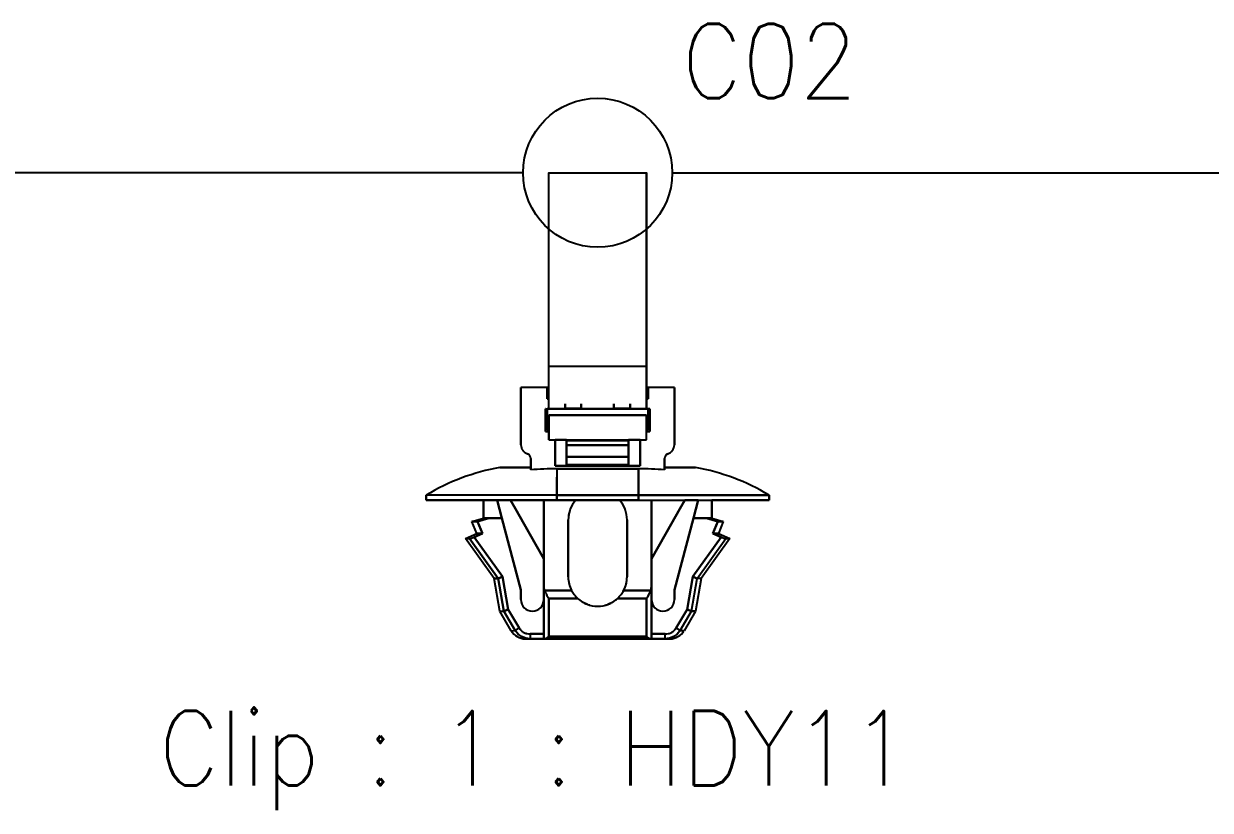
# Model space of a CAD drawing. Header units: inches. Extents: x 47316 to 59086, y 3141 to 11743.
# Drawn here: x 51256.56 to 51296.35, y 8601.43 to 8627.82 of the extents above; entities that cross this region are included whole.
import ezdxf

# ---------------------------------------------------------------- set-up
doc = ezdxf.new("R2010")
doc.units = ezdxf.units.IN
doc.header["$MEASUREMENT"] = 0
doc.styles.get("Standard").update_dxf_attribs({"font": ''})
doc.styles.get('Standard').set_extended_font_data('SimSun')
doc.linetypes.add('_VH_OTCON', pattern='A,0.0001,[7,VeSys.shx,S=0.1,R=0,X=0,Y=0],-0.4,[7,VeSys.shx,S=0.1,R=0,X=0,Y=0],-0.4,["X",Standard,S=1,R=0,X=-0.5,Y=-0.5],-0.0001,[7,VeSys.shx,S=0.1,R=0,X=0,Y=0],-0.4', length=1.2002)

msp = doc.modelspace()

# ---------------------------------------------------------------- linework, layer by layer
at = {"color": 0, "linetype": '_VH_OTCON', "lineweight": -2, "ltscale": 5}
for p, q in [((51273.303, 8622.816), (51218.006, 8622.816)), ((51278.303, 8622.816), (51335.767, 8622.816))]:
    msp.add_line(p, q, dxfattribs=at)
at = {"color": 0, "ltscale": 0.378893}
msp.add_line((51277.445, 8616.316), (51277.445, 8622.816), dxfattribs=at)
at = {"color": 0, "ltscale": 0.37888}
msp.add_line((51277.445, 8616.316), (51277.445, 8622.816), dxfattribs=at)
at = {"color": 7, "ltscale": 0.108633}
msp.add_line((51274.161, 8615.61), (51274.161, 8617.988), dxfattribs=at)
at = {"color": 7, "ltscale": 0.098454}
msp.add_line((51274.161, 8615.61), (51274.161, 8617.765), dxfattribs=at)
at = {"color": 7, "ltscale": 0.057913}
msp.add_line((51274.161, 8615.61), (51274.161, 8616.878), dxfattribs=at)
at = {"color": 7, "ltscale": 0.0644}
for p, q in [((51274.161, 8614.906), (51274.161, 8616.316)), ((51274.161, 8614.906), (51274.161, 8616.316)), ((51277.445, 8616.316), (51277.445, 8614.906)), ((51277.445, 8614.906), (51277.445, 8616.316))]:
    msp.add_line(p, q, dxfattribs=at)
at = {"color": 7, "ltscale": 0.025}
for p, q in [((51273.231, 8615.062), (51273.231, 8615.61)), ((51275.256, 8614.906), (51274.709, 8614.906)), ((51275.256, 8614.906), (51274.709, 8614.906)), ((51275.256, 8614.898), (51274.709, 8614.898)), ((51276.898, 8614.906), (51276.35, 8614.906)), ((51276.898, 8614.906), (51276.35, 8614.906))]:
    msp.add_line(p, q, dxfattribs=at)
at = {"color": 7, "ltscale": 0.039999}
for p, q in [((51274.107, 8615.61), (51273.231, 8615.61)), ((51274.107, 8615.61), (51273.231, 8615.61)), ((51278.375, 8615.61), (51277.5, 8615.61)), ((51278.375, 8615.61), (51277.5, 8615.61))]:
    msp.add_line(p, q, dxfattribs=at)
at = {"color": 7, "ltscale": 0.022501}
for p, q in [((51273.231, 8615.61), (51273.231, 8615.117)), ((51273.231, 8615.61), (51273.231, 8615.117)), ((51278.375, 8615.61), (51278.375, 8615.117)), ((51278.375, 8615.117), (51278.375, 8615.61))]:
    msp.add_line(p, q, dxfattribs=at)
at = {"color": 7, "ltscale": 0.0175}
for p, q in [((51274.107, 8615.61), (51274.107, 8615.227)), ((51274.107, 8615.61), (51274.107, 8615.227)), ((51274.107, 8615.227), (51274.107, 8615.61)), ((51277.5, 8615.61), (51277.5, 8615.227)), ((51277.5, 8615.227), (51277.5, 8615.61))]:
    msp.add_line(p, q, dxfattribs=at)
at = {"color": 7, "ltscale": 0.002499}
for p, q in [((51274.161, 8615.61), (51274.107, 8615.61)), ((51274.107, 8615.227), (51274.161, 8615.227)), ((51274.161, 8615.227), (51274.107, 8615.227)), ((51277.5, 8615.61), (51277.445, 8615.61)), ((51277.445, 8615.227), (51277.5, 8615.227)), ((51277.5, 8615.227), (51277.445, 8615.227)), ((51274.052, 8614.898), (51274.107, 8614.898)), ((51274.052, 8614.898), (51274.107, 8614.898)), ((51277.554, 8614.898), (51277.5, 8614.898)), ((51277.5, 8614.898), (51277.554, 8614.898)), ((51277.5, 8614.898), (51277.554, 8614.898)), ((51274.107, 8614.187), (51274.161, 8614.187)), ((51274.161, 8614.187), (51274.107, 8614.187)), ((51274.107, 8614.187), (51274.161, 8614.187)), ((51277.445, 8614.187), (51277.5, 8614.187)), ((51277.5, 8614.187), (51277.445, 8614.187)), ((51277.445, 8614.187), (51277.5, 8614.187))]:
    msp.add_line(p, q, dxfattribs=at)
at = {"color": 7, "ltscale": 2.6e-05}
for p, q in [((51274.107, 8615.609), (51274.107, 8615.61)), ((51277.5, 8615.61), (51277.5, 8615.609))]:
    msp.add_line(p, q, dxfattribs=at)
at = {"color": 7, "ltscale": 0.064999}
for p, q in [((51273.231, 8615.117), (51273.231, 8613.694)), ((51273.231, 8615.117), (51273.231, 8613.694)), ((51278.375, 8615.117), (51278.375, 8613.694)), ((51278.375, 8613.694), (51278.375, 8615.117))]:
    msp.add_line(p, q, dxfattribs=at)
at = {"color": 7, "ltscale": 0.0625}
msp.add_line((51273.231, 8613.694), (51273.231, 8615.062), dxfattribs=at)
at = {"color": 7, "ltscale": 0.000629}
msp.add_line((51274.066, 8614.898), (51274.052, 8614.898), dxfattribs=at)
at = {"color": 7, "ltscale": 0.035001}
for p, q in [((51274.052, 8614.898), (51274.052, 8614.132)), ((51274.052, 8614.132), (51274.052, 8614.898)), ((51277.554, 8614.132), (51277.554, 8614.898)), ((51277.554, 8614.132), (51277.554, 8614.898)), ((51277.554, 8614.898), (51277.554, 8614.132)), ((51274.435, 8611.833), (51274.435, 8612.6)), ((51274.435, 8611.833), (51274.435, 8612.6))]:
    msp.add_line(p, q, dxfattribs=at)
at = {"color": 7, "ltscale": 0.154999}
for p, q in [((51274.107, 8614.898), (51277.5, 8614.898)), ((51277.5, 8614.898), (51274.107, 8614.898))]:
    msp.add_line(p, q, dxfattribs=at)
at = {"color": 7, "ltscale": 0.032501}
for p, q in [((51274.107, 8614.898), (51274.107, 8614.187)), ((51274.107, 8614.898), (51274.107, 8614.187)), ((51277.5, 8614.898), (51277.5, 8614.187)), ((51277.5, 8614.187), (51277.5, 8614.898))]:
    msp.add_line(p, q, dxfattribs=at)
at = {"color": 7, "ltscale": 0.021939}
msp.add_line((51274.107, 8614.898), (51274.107, 8614.418), dxfattribs=at)
at = {"color": 7, "ltscale": 0.0075}
for p, q in [((51274.709, 8614.898), (51274.709, 8615.062)), ((51274.709, 8615.062), (51274.709, 8614.898)), ((51275.256, 8615.062), (51275.256, 8614.898)), ((51275.256, 8614.898), (51275.256, 8615.062)), ((51276.35, 8614.898), (51276.35, 8615.062)), ((51276.35, 8615.062), (51276.35, 8614.898)), ((51276.898, 8615.062), (51276.898, 8614.898)), ((51276.898, 8614.898), (51276.898, 8615.062)), ((51270.057, 8611.998), (51270.057, 8611.833)), ((51270.057, 8611.833), (51270.057, 8611.998)), ((51274.435, 8611.998), (51274.435, 8611.833)), ((51274.435, 8611.833), (51274.435, 8611.998)), ((51277.171, 8611.833), (51277.171, 8611.998)), ((51277.171, 8611.998), (51277.171, 8611.833)), ((51281.55, 8611.998), (51281.55, 8611.833)), ((51281.55, 8611.833), (51281.55, 8611.998)), ((51273.539, 8607.346), (51273.539, 8607.181)), ((51273.539, 8607.346), (51273.539, 8607.181)), ((51273.997, 8607.181), (51273.997, 8607.346)), ((51278.068, 8607.181), (51278.068, 8607.346)), ((51278.068, 8607.181), (51278.068, 8607.346))]:
    msp.add_line(p, q, dxfattribs=at)
at = {"color": 7, "ltscale": 0.000322}
msp.add_line((51275.256, 8614.898), (51275.256, 8614.905), dxfattribs=at)
at = {"color": 7, "ltscale": 0.023056}
msp.add_line((51276.855, 8614.898), (51276.35, 8614.898), dxfattribs=at)
at = {"color": 7, "ltscale": 0.000368}
msp.add_line((51276.898, 8614.906), (51276.898, 8614.898), dxfattribs=at)
at = {"color": 7, "ltscale": 0.15}
for p, q in [((51277.445, 8614.679), (51274.161, 8614.679)), ((51274.161, 8614.679), (51277.445, 8614.679)), ((51274.161, 8613.858), (51277.445, 8613.858)), ((51274.161, 8613.858), (51277.445, 8613.858)), ((51277.445, 8607.264), (51274.161, 8607.264)), ((51274.161, 8607.264), (51277.445, 8607.264))]:
    msp.add_line(p, q, dxfattribs=at)
at = {"color": 7, "ltscale": 0.0375}
for p, q in [((51274.161, 8614.679), (51274.161, 8613.858)), ((51274.161, 8613.858), (51274.161, 8614.679)), ((51277.445, 8613.858), (51277.445, 8614.679)), ((51277.445, 8613.858), (51277.445, 8614.679))]:
    msp.add_line(p, q, dxfattribs=at)
at = {"color": 7, "ltscale": 0.004999}
for p, q in [((51274.052, 8614.132), (51274.161, 8614.132)), ((51274.161, 8614.132), (51274.052, 8614.132)), ((51277.445, 8614.132), (51277.554, 8614.132)), ((51277.554, 8614.132), (51277.445, 8614.132))]:
    msp.add_line(p, q, dxfattribs=at)
at = {"color": 7, "ltscale": 0.010562}
msp.add_line((51274.107, 8614.187), (51274.107, 8614.418), dxfattribs=at)
at = {"color": 7, "ltscale": 0.002502}
msp.add_line((51274.161, 8614.132), (51274.161, 8614.187), dxfattribs=at)
at = {"color": 7, "ltscale": 0.040002}
for p, q in [((51274.38, 8613.858), (51274.38, 8612.983)), ((51274.38, 8612.983), (51274.38, 8613.858)), ((51277.226, 8612.983), (51277.226, 8613.858)), ((51277.226, 8612.983), (51277.226, 8613.858)), ((51277.226, 8613.858), (51277.226, 8612.983))]:
    msp.add_line(p, q, dxfattribs=at)
at = {"color": 7, "ltscale": 0.017502}
for p, q in [((51274.763, 8613.858), (51274.38, 8613.858)), ((51277.226, 8613.858), (51276.843, 8613.858))]:
    msp.add_line(p, q, dxfattribs=at)
at = {"color": 7, "ltscale": 0.00087}
for p, q in [((51274.763, 8613.839), (51274.763, 8613.858)), ((51274.763, 8613.858), (51274.763, 8613.839)), ((51276.843, 8613.839), (51276.843, 8613.858)), ((51276.843, 8613.858), (51276.843, 8613.839))]:
    msp.add_line(p, q, dxfattribs=at)
at = {"color": 7, "ltscale": 0.023952}
msp.add_line((51274.763, 8613.334), (51274.763, 8613.858), dxfattribs=at)
at = {"color": 7, "ltscale": 0.007443}
for p, q in [((51274.763, 8613.676), (51274.763, 8613.839)), ((51274.763, 8613.839), (51274.763, 8613.676)), ((51276.843, 8613.676), (51276.843, 8613.839)), ((51276.843, 8613.839), (51276.843, 8613.676))]:
    msp.add_line(p, q, dxfattribs=at)
at = {"color": 7, "ltscale": 0.095001}
for p, q in [((51274.763, 8613.839), (51276.843, 8613.839)), ((51276.843, 8613.839), (51274.763, 8613.839)), ((51274.763, 8613.676), (51276.843, 8613.676)), ((51276.843, 8613.676), (51274.763, 8613.676)), ((51276.843, 8613.286), (51274.763, 8613.286)), ((51274.763, 8613.286), (51276.843, 8613.286)), ((51276.843, 8613.014), (51274.763, 8613.014))]:
    msp.add_line(p, q, dxfattribs=at)
at = {"color": 7, "ltscale": 0.017839}
for p, q in [((51274.763, 8613.286), (51274.763, 8613.676)), ((51274.763, 8613.676), (51274.763, 8613.286)), ((51276.843, 8613.286), (51276.843, 8613.676)), ((51276.843, 8613.676), (51276.843, 8613.286))]:
    msp.add_line(p, q, dxfattribs=at)
at = {"color": 7, "ltscale": 0.014789}
msp.add_line((51274.763, 8613.306), (51274.763, 8612.983), dxfattribs=at)
at = {"color": 7, "ltscale": 0.013841}
for p, q in [((51274.763, 8612.983), (51274.763, 8613.286)), ((51276.843, 8613.286), (51276.843, 8612.983))]:
    msp.add_line(p, q, dxfattribs=at)
at = {"color": 7, "ltscale": 0.012407}
for p, q in [((51274.763, 8613.014), (51274.763, 8613.286)), ((51276.843, 8613.014), (51276.843, 8613.286))]:
    msp.add_line(p, q, dxfattribs=at)
at = {"color": 7, "ltscale": 0.047501}
for p, q in [((51272.519, 8612.928), (51273.559, 8612.928)), ((51273.559, 8612.928), (51272.519, 8612.928)), ((51278.047, 8612.928), (51279.087, 8612.928)), ((51279.087, 8612.928), (51278.047, 8612.928))]:
    msp.add_line(p, q, dxfattribs=at)
at = {"color": 7, "ltscale": 0.013786}
msp.add_line((51273.559, 8612.928), (51273.559, 8613.23), dxfattribs=at)
at = {"color": 7, "ltscale": 0.017471}
for p, q in [((51273.559, 8612.847), (51273.559, 8613.23)), ((51278.047, 8612.847), (51278.047, 8613.23))]:
    msp.add_line(p, q, dxfattribs=at)
at = {"color": 7, "ltscale": 0.017476}
for p, q in [((51273.559, 8613.23), (51273.559, 8612.847)), ((51278.047, 8613.23), (51278.047, 8612.847))]:
    msp.add_line(p, q, dxfattribs=at)
at = {"color": 7, "ltscale": 0.00369}
for p, q in [((51273.559, 8612.847), (51273.559, 8612.928)), ((51278.047, 8612.928), (51278.047, 8612.847))]:
    msp.add_line(p, q, dxfattribs=at)
at = {"color": 7, "ltscale": 0.129999}
for p, q in [((51274.38, 8612.983), (51277.226, 8612.983)), ((51277.226, 8612.983), (51274.38, 8612.983))]:
    msp.add_line(p, q, dxfattribs=at)
at = {"color": 7, "ltscale": 0.040567}
for p, q in [((51274.435, 8612.886), (51274.435, 8611.998)), ((51277.171, 8612.886), (51277.171, 8611.998))]:
    msp.add_line(p, q, dxfattribs=at)
at = {"color": 7, "ltscale": 0.125}
for p, q in [((51277.171, 8612.886), (51274.435, 8612.886)), ((51274.435, 8612.886), (51277.171, 8612.886)), ((51277.171, 8611.998), (51274.435, 8611.998)), ((51274.435, 8611.998), (51277.171, 8611.998)), ((51277.171, 8611.833), (51274.435, 8611.833)), ((51274.435, 8611.833), (51277.171, 8611.833))]:
    msp.add_line(p, q, dxfattribs=at)
at = {"color": 7, "ltscale": 0.040569}
for p, q in [((51274.435, 8612.886), (51274.435, 8611.998)), ((51277.171, 8611.998), (51277.171, 8612.886))]:
    msp.add_line(p, q, dxfattribs=at)
at = {"color": 7, "ltscale": 0.001447}
msp.add_line((51276.843, 8613.014), (51276.843, 8612.983), dxfattribs=at)
at = {"color": 7, "ltscale": 0.02751}
msp.add_line((51277.171, 8611.997), (51277.171, 8612.6), dxfattribs=at)
msp.add_line((51277.171, 8611.997), (51277.171, 8612.6), dxfattribs=at)
at = {"color": 7, "ltscale": 0.2}
for p, q in [((51274.435, 8611.998), (51270.057, 8611.998)), ((51274.435, 8611.998), (51270.057, 8611.998)), ((51274.435, 8611.833), (51270.057, 8611.833)), ((51270.057, 8611.833), (51274.435, 8611.833)), ((51281.55, 8611.998), (51277.171, 8611.998)), ((51277.171, 8611.998), (51281.55, 8611.998)), ((51277.171, 8611.833), (51281.55, 8611.833)), ((51277.171, 8611.833), (51281.55, 8611.833))]:
    msp.add_line(p, q, dxfattribs=at)
at = {"color": 7, "ltscale": 0.087396}
for p, q in [((51270.057, 8611.833), (51271.97, 8611.833)), ((51281.55, 8611.833), (51279.636, 8611.833)), ((51281.55, 8611.833), (51279.636, 8611.833))]:
    msp.add_line(p, q, dxfattribs=at)
at = {"color": 7, "ltscale": 0.0875}
for p, q in [((51271.972, 8611.833), (51270.057, 8611.833)), ((51274.818, 8609.261), (51274.818, 8611.177)), ((51274.818, 8611.177), (51274.818, 8609.261)), ((51276.788, 8611.177), (51276.788, 8609.261)), ((51276.788, 8609.261), (51276.788, 8611.177)), ((51276.788, 8609.261), (51276.788, 8611.177))]:
    msp.add_line(p, q, dxfattribs=at)
at = {"color": 7, "ltscale": 0.027499}
for p, q in [((51271.972, 8611.231), (51271.972, 8611.833)), ((51271.972, 8611.833), (51271.972, 8611.231)), ((51279.634, 8611.231), (51279.634, 8611.833)), ((51279.634, 8611.833), (51279.634, 8611.231))]:
    msp.add_line(p, q, dxfattribs=at)
at = {"color": 7, "ltscale": 0.028456}
for p, q in [((51272.59, 8611.231), (51272.43, 8611.833)), ((51272.43, 8611.833), (51272.59, 8611.231)), ((51279.016, 8611.231), (51279.176, 8611.833)), ((51279.176, 8611.833), (51279.016, 8611.231))]:
    msp.add_line(p, q, dxfattribs=at)
at = {"color": 7, "ltscale": 0.020602}
for p, q in [((51272.43, 8611.833), (51272.881, 8611.833)), ((51279.176, 8611.833), (51278.725, 8611.833)), ((51279.176, 8611.833), (51278.725, 8611.833))]:
    msp.add_line(p, q, dxfattribs=at)
at = {"color": 7, "ltscale": 0.020749}
msp.add_line((51272.884, 8611.833), (51272.43, 8611.833), dxfattribs=at)
at = {"color": 7, "ltscale": 0.015289}
msp.add_line((51273.048, 8611.543), (51272.884, 8611.834), dxfattribs=at)
at = {"color": 7, "ltscale": 0.015242}
for p, q in [((51272.884, 8611.834), (51273.048, 8611.543)), ((51278.558, 8611.543), (51278.722, 8611.834))]:
    msp.add_line(p, q, dxfattribs=at)
at = {"color": 7, "ltscale": 0.089999}
for p, q in [((51273.997, 8611.833), (51273.997, 8609.863)), ((51273.997, 8609.863), (51273.997, 8611.833)), ((51277.609, 8609.863), (51277.609, 8611.833)), ((51277.609, 8611.833), (51277.609, 8609.863))]:
    msp.add_line(p, q, dxfattribs=at)
at = {"color": 7, "ltscale": 0.015215}
msp.add_line((51278.722, 8611.834), (51278.558, 8611.544), dxfattribs=at)
at = {"color": 7, "ltscale": 0.02697}
msp.add_line((51273.339, 8611.029), (51273.048, 8611.543), dxfattribs=at)
at = {"color": 7, "ltscale": 0.026985}
for p, q in [((51273.048, 8611.543), (51273.339, 8611.029)), ((51278.268, 8611.029), (51278.558, 8611.543))]:
    msp.add_line(p, q, dxfattribs=at)
at = {"color": 7, "ltscale": 0.02701}
msp.add_line((51278.558, 8611.544), (51278.268, 8611.029), dxfattribs=at)
at = {"color": 7, "ltscale": 0.018183}
msp.add_line((51271.589, 8611.122), (51271.972, 8611.231), dxfattribs=at)
at = {"color": 7, "ltscale": 0.008429}
for p, q in [((51271.774, 8611.122), (51271.589, 8611.122)), ((51279.668, 8610.711), (51279.853, 8610.711))]:
    msp.add_line(p, q, dxfattribs=at)
at = {"color": 7, "ltscale": 0.020195}
for p, q in [((51271.753, 8610.711), (51271.589, 8611.122)), ((51271.774, 8611.122), (51271.938, 8610.711)), ((51271.938, 8610.711), (51271.774, 8611.122)), ((51279.832, 8611.122), (51279.668, 8610.711)), ((51279.668, 8610.711), (51279.832, 8611.122)), ((51280.017, 8611.122), (51279.853, 8610.711))]:
    msp.add_line(p, q, dxfattribs=at)
at = {"color": 7, "ltscale": 0.008438}
msp.add_line((51271.589, 8611.122), (51271.774, 8611.122), dxfattribs=at)
at = {"color": 7, "ltscale": 0.002185}
msp.add_line((51271.68, 8611.122), (51271.632, 8611.122), dxfattribs=at)
at = {"color": 7, "ltscale": 0.018199}
for p, q in [((51272.157, 8611.231), (51271.774, 8611.122)), ((51271.774, 8611.122), (51272.157, 8611.231)), ((51279.449, 8611.231), (51279.832, 8611.122)), ((51279.832, 8611.122), (51279.449, 8611.231))]:
    msp.add_line(p, q, dxfattribs=at)
at = {"color": 7, "ltscale": 0.000342}
for p, q in [((51271.98, 8611.231), (51271.972, 8611.231)), ((51279.634, 8611.231), (51279.627, 8611.231))]:
    msp.add_line(p, q, dxfattribs=at)
at = {"color": 7, "ltscale": 0.006641}
msp.add_line((51271.972, 8611.231), (51272.117, 8611.231), dxfattribs=at)
at = {"color": 7, "ltscale": 0.002142}
msp.add_line((51272.019, 8611.231), (51271.972, 8611.231), dxfattribs=at)
at = {"color": 7, "ltscale": 0.00033}
for p, q in [((51271.972, 8611.231), (51271.979, 8611.231)), ((51279.627, 8611.231), (51279.634, 8611.231)), ((51279.853, 8610.711), (51279.846, 8610.711))]:
    msp.add_line(p, q, dxfattribs=at)
at = {"color": 7, "ltscale": 0.002136}
msp.add_line((51271.972, 8611.231), (51272.019, 8611.231), dxfattribs=at)
at = {"color": 7, "ltscale": 0.001825}
msp.add_line((51271.979, 8611.231), (51272.019, 8611.231), dxfattribs=at)
at = {"color": 7, "ltscale": 0.003674}
for p, q in [((51272.06, 8611.231), (51271.98, 8611.231)), ((51279.627, 8611.231), (51279.546, 8611.231))]:
    msp.add_line(p, q, dxfattribs=at)
at = {"color": 7, "ltscale": 0.006299}
msp.add_line((51272.157, 8611.231), (51272.019, 8611.231), dxfattribs=at)
at = {"color": 7, "ltscale": 0.006305}
msp.add_line((51272.019, 8611.231), (51272.157, 8611.231), dxfattribs=at)
at = {"color": 7, "ltscale": 0.00329}
msp.add_line((51272.132, 8611.231), (51272.06, 8611.231), dxfattribs=at)
at = {"color": 7, "ltscale": 0.019785}
for p, q in [((51272.59, 8611.231), (51272.157, 8611.231)), ((51272.157, 8611.231), (51272.59, 8611.231)), ((51279.016, 8611.231), (51279.449, 8611.231)), ((51279.449, 8611.231), (51279.016, 8611.231))]:
    msp.add_line(p, q, dxfattribs=at)
at = {"color": 7, "ltscale": 0.11383}
for p, q in [((51273.231, 8608.823), (51272.59, 8611.231)), ((51272.59, 8611.231), (51273.231, 8608.823)), ((51278.375, 8608.823), (51279.016, 8611.231)), ((51279.016, 8611.231), (51278.375, 8608.823))]:
    msp.add_line(p, q, dxfattribs=at)
at = {"color": 7, "ltscale": 0.065039}
msp.add_line((51273.997, 8609.863), (51273.297, 8611.103), dxfattribs=at)
at = {"color": 7, "ltscale": 0.06116}
msp.add_line((51273.997, 8609.863), (51273.339, 8611.029), dxfattribs=at)
at = {"color": 7, "ltscale": 0.061156}
for p, q in [((51273.339, 8611.029), (51273.997, 8609.863)), ((51277.609, 8609.863), (51278.268, 8611.029))]:
    msp.add_line(p, q, dxfattribs=at)
at = {"color": 7, "ltscale": 0.040697}
msp.add_line((51273.997, 8610.067), (51273.997, 8610.958), dxfattribs=at)
at = {"color": 7, "ltscale": 0.040701}
msp.add_line((51273.997, 8610.958), (51273.997, 8610.067), dxfattribs=at)
at = {"color": 7, "ltscale": 0.064963}
msp.add_line((51278.309, 8611.101), (51277.609, 8609.863), dxfattribs=at)
at = {"color": 7, "ltscale": 0.061161}
msp.add_line((51278.268, 8611.029), (51277.609, 8609.863), dxfattribs=at)
at = {"color": 7, "ltscale": 0.008441}
for p, q in [((51279.634, 8611.231), (51279.449, 8611.231)), ((51279.449, 8611.231), (51279.634, 8611.231)), ((51279.853, 8610.711), (51279.668, 8610.711))]:
    msp.add_line(p, q, dxfattribs=at)
at = {"color": 7, "ltscale": 0.008432}
msp.add_line((51279.45, 8611.231), (51279.634, 8611.231), dxfattribs=at)
at = {"color": 7, "ltscale": 0.00434}
msp.add_line((51279.546, 8611.231), (51279.451, 8611.231), dxfattribs=at)
at = {"color": 7, "ltscale": 0.002209}
msp.add_line((51279.579, 8611.231), (51279.627, 8611.231), dxfattribs=at)
at = {"color": 7, "ltscale": 0.000286}
for p, q in [((51279.633, 8611.23), (51279.627, 8611.231)), ((51279.627, 8611.231), (51279.633, 8611.23))]:
    msp.add_line(p, q, dxfattribs=at)
at = {"color": 7, "ltscale": 0.018174}
msp.add_line((51279.634, 8611.231), (51280.017, 8611.122), dxfattribs=at)
at = {"color": 7, "ltscale": 0.004681}
for p, q in [((51279.935, 8611.122), (51279.832, 8611.122)), ((51279.832, 8611.122), (51279.935, 8611.122))]:
    msp.add_line(p, q, dxfattribs=at)
at = {"color": 7, "ltscale": 0.002823}
msp.add_line((51279.997, 8611.122), (51279.935, 8611.122), dxfattribs=at)
at = {"color": 7, "ltscale": 0.00282}
for p, q in [((51279.935, 8611.122), (51279.997, 8611.122)), ((51271.774, 8610.711), (51271.835, 8610.711))]:
    msp.add_line(p, q, dxfattribs=at)
at = {"color": 7, "ltscale": 0.000925}
msp.add_line((51280.017, 8611.122), (51279.997, 8611.122), dxfattribs=at)
at = {"color": 7, "ltscale": 0.000912}
for p, q in [((51279.997, 8611.122), (51280.017, 8611.122)), ((51271.754, 8610.711), (51271.774, 8610.711))]:
    msp.add_line(p, q, dxfattribs=at)
at = {"color": 7, "ltscale": 4.3e-05}
msp.add_line((51271.37, 8610.547), (51271.371, 8610.547), dxfattribs=at)
at = {"color": 7, "ltscale": 0.075271}
for p, q in [((51272.328, 8609.206), (51271.37, 8610.547)), ((51271.505, 8610.547), (51272.463, 8609.206)), ((51272.463, 8609.206), (51271.505, 8610.547)), ((51279.143, 8609.206), (51280.101, 8610.547)), ((51280.236, 8610.547), (51279.278, 8609.206))]:
    msp.add_line(p, q, dxfattribs=at)
at = {"color": 7, "ltscale": 4.9e-05}
msp.add_line((51271.37, 8610.547), (51271.371, 8610.547), dxfattribs=at)
at = {"color": 7, "ltscale": 0.019}
msp.add_line((51271.371, 8610.547), (51271.753, 8610.711), dxfattribs=at)
at = {"color": 7, "ltscale": 0.000903}
msp.add_line((51271.371, 8610.547), (51271.391, 8610.547), dxfattribs=at)
at = {"color": 7, "ltscale": 0.000916}
msp.add_line((51271.371, 8610.547), (51271.392, 8610.547), dxfattribs=at)
at = {"color": 7, "ltscale": 0.005222}
msp.add_line((51271.391, 8610.547), (51271.505, 8610.547), dxfattribs=at)
at = {"color": 7, "ltscale": 0.005249}
msp.add_line((51271.392, 8610.547), (51271.506, 8610.548), dxfattribs=at)
at = {"color": 7, "ltscale": 0.013619}
for p, q in [((51271.938, 8610.711), (51271.664, 8610.594)), ((51271.664, 8610.594), (51271.938, 8610.711)), ((51279.668, 8610.711), (51279.942, 8610.594)), ((51279.942, 8610.594), (51279.668, 8610.711))]:
    msp.add_line(p, q, dxfattribs=at)
at = {"color": 7, "ltscale": 0.074459}
for p, q in [((51271.664, 8610.594), (51272.611, 8609.268)), ((51272.611, 8609.268), (51271.664, 8610.594)), ((51279.942, 8610.594), (51278.995, 8609.268)), ((51278.995, 8609.268), (51279.942, 8610.594))]:
    msp.add_line(p, q, dxfattribs=at)
at = {"color": 7, "ltscale": 0.0009}
msp.add_line((51271.773, 8610.711), (51271.753, 8610.711), dxfattribs=at)
at = {"color": 7, "ltscale": 0.002856}
msp.add_line((51271.76, 8610.711), (51271.823, 8610.711), dxfattribs=at)
at = {"color": 7, "ltscale": 0.002869}
msp.add_line((51271.824, 8610.711), (51271.761, 8610.711), dxfattribs=at)
at = {"color": 7, "ltscale": 0.002832}
msp.add_line((51271.835, 8610.711), (51271.773, 8610.711), dxfattribs=at)
at = {"color": 7, "ltscale": 0.004715}
msp.add_line((51271.938, 8610.711), (51271.835, 8610.711), dxfattribs=at)
at = {"color": 7, "ltscale": 0.004687}
msp.add_line((51271.835, 8610.711), (51271.938, 8610.711), dxfattribs=at)
at = {"color": 7, "ltscale": 0.075264}
msp.add_line((51279.143, 8609.206), (51280.101, 8610.547), dxfattribs=at)
at = {"color": 7, "ltscale": 0.004291}
msp.add_line((51279.762, 8610.711), (51279.668, 8610.711), dxfattribs=at)
at = {"color": 7, "ltscale": 0.003809}
msp.add_line((51279.846, 8610.711), (51279.762, 8610.711), dxfattribs=at)
at = {"color": 7, "ltscale": 0.001593}
msp.add_line((51279.811, 8610.711), (51279.846, 8610.711), dxfattribs=at)
at = {"color": 7, "ltscale": 0.000327}
msp.add_line((51279.846, 8610.711), (51279.853, 8610.711), dxfattribs=at)
at = {"color": 7, "ltscale": 0.019025}
msp.add_line((51279.853, 8610.711), (51280.236, 8610.547), dxfattribs=at)
at = {"color": 7, "ltscale": 0.006177}
msp.add_line((51280.101, 8610.547), (51280.236, 8610.547), dxfattribs=at)
at = {"color": 7, "ltscale": 0.006165}
for p, q in [((51280.236, 8610.547), (51280.101, 8610.547)), ((51279.278, 8609.206), (51279.143, 8609.206)), ((51279.278, 8609.206), (51279.143, 8609.206))]:
    msp.add_line(p, q, dxfattribs=at)
at = {"color": 7, "ltscale": 0.039936}
for p, q in [((51273.997, 8609.863), (51273.997, 8608.989)), ((51273.997, 8608.989), (51273.997, 8609.863)), ((51277.609, 8608.989), (51277.609, 8609.863)), ((51277.609, 8609.863), (51277.609, 8608.989))]:
    msp.add_line(p, q, dxfattribs=at)
at = {"color": 7, "ltscale": 0.048712}
msp.add_line((51273.997, 8608.797), (51273.997, 8609.863), dxfattribs=at)
at = {"color": 7, "ltscale": 0.004321}
for p, q in [((51272.524, 8609.231), (51272.611, 8609.268)), ((51272.611, 8609.268), (51272.524, 8609.231)), ((51278.995, 8609.268), (51279.082, 8609.231)), ((51279.082, 8609.231), (51278.995, 8609.268))]:
    msp.add_line(p, q, dxfattribs=at)
at = {"color": 7, "ltscale": 0.051095}
for p, q in [((51272.611, 8609.268), (51272.804, 8608.166)), ((51272.804, 8608.166), (51272.611, 8609.268)), ((51278.995, 8609.268), (51278.802, 8608.166)), ((51278.802, 8608.166), (51278.995, 8609.268))]:
    msp.add_line(p, q, dxfattribs=at)
at = {"color": 7, "ltscale": 0.006168}
for p, q in [((51272.463, 8609.206), (51272.328, 8609.206)), ((51272.328, 8609.206), (51272.463, 8609.206))]:
    msp.add_line(p, q, dxfattribs=at)
at = {"color": 7, "ltscale": 0.05076}
for p, q in [((51272.52, 8608.112), (51272.328, 8609.206)), ((51279.278, 8609.206), (51279.087, 8608.112))]:
    msp.add_line(p, q, dxfattribs=at)
at = {"color": 7, "ltscale": 0.002621}
for p, q in [((51272.467, 8609.207), (51272.52, 8609.229)), ((51272.52, 8609.229), (51272.467, 8609.207)), ((51279.086, 8609.229), (51279.139, 8609.207)), ((51279.139, 8609.207), (51279.086, 8609.229))]:
    msp.add_line(p, q, dxfattribs=at)
at = {"color": 7, "ltscale": 0.050773}
for p, q in [((51272.467, 8609.207), (51272.659, 8608.112)), ((51272.659, 8608.112), (51272.467, 8609.207)), ((51278.947, 8608.112), (51279.139, 8609.207))]:
    msp.add_line(p, q, dxfattribs=at)
at = {"color": 7, "ltscale": 0.000205}
for p, q in [((51272.52, 8609.229), (51272.524, 8609.231)), ((51272.524, 8609.231), (51272.52, 8609.229)), ((51279.082, 8609.231), (51279.086, 8609.229)), ((51279.086, 8609.229), (51279.082, 8609.231))]:
    msp.add_line(p, q, dxfattribs=at)
at = {"color": 7, "ltscale": 0.082565}
for p, q in [((51273.997, 8607.181), (51273.997, 8608.989)), ((51273.997, 8608.989), (51273.997, 8607.181)), ((51277.609, 8608.989), (51277.609, 8607.181)), ((51277.609, 8607.181), (51277.609, 8608.989))]:
    msp.add_line(p, q, dxfattribs=at)
at = {"color": 7, "ltscale": 0.050769}
msp.add_line((51278.947, 8608.112), (51279.143, 8609.206), dxfattribs=at)
at = {"color": 7, "ltscale": 0.014999}
for p, q in [((51273.231, 8608.495), (51273.231, 8608.823)), ((51273.231, 8608.823), (51273.231, 8608.495)), ((51278.375, 8608.495), (51278.375, 8608.823)), ((51278.375, 8608.495), (51278.375, 8608.823)), ((51278.375, 8608.823), (51278.375, 8608.495))]:
    msp.add_line(p, q, dxfattribs=at)
at = {"color": 7, "ltscale": 0.008279}
msp.add_line((51273.997, 8608.616), (51273.997, 8608.797), dxfattribs=at)
at = {"color": 7, "ltscale": 0.005516}
msp.add_line((51273.997, 8608.495), (51273.997, 8608.616), dxfattribs=at)
at = {"color": 7, "ltscale": 0.052501}
msp.add_line((51273.997, 8607.346), (51273.997, 8608.495), dxfattribs=at)
at = {"color": 7, "ltscale": 0.041339}
for p, q in [((51274.025, 8608.805), (51274.93, 8608.805)), ((51274.93, 8608.805), (51274.025, 8608.805)), ((51276.676, 8608.805), (51277.581, 8608.805)), ((51277.581, 8608.805), (51276.676, 8608.805))]:
    msp.add_line(p, q, dxfattribs=at)
at = {"color": 7, "ltscale": 0.002634}
for p, q in [((51274.025, 8608.805), (51274.045, 8608.751)), ((51277.561, 8608.751), (51277.581, 8608.805))]:
    msp.add_line(p, q, dxfattribs=at)
at = {"color": 7, "ltscale": 0.002635}
for p, q in [((51274.045, 8608.751), (51274.025, 8608.805)), ((51277.581, 8608.805), (51277.561, 8608.751))]:
    msp.add_line(p, q, dxfattribs=at)
at = {"color": 7, "ltscale": 0.044711}
for p, q in [((51275.14, 8608.533), (51274.161, 8608.533)), ((51274.161, 8608.533), (51275.14, 8608.533)), ((51277.445, 8608.533), (51276.466, 8608.533)), ((51276.466, 8608.533), (51277.445, 8608.533))]:
    msp.add_line(p, q, dxfattribs=at)
at = {"color": 7, "ltscale": 0.057954}
for p, q in [((51274.161, 8608.533), (51274.161, 8607.264)), ((51274.161, 8607.264), (51274.161, 8608.533)), ((51277.445, 8607.264), (51277.445, 8608.533)), ((51277.445, 8608.533), (51277.445, 8607.264))]:
    msp.add_line(p, q, dxfattribs=at)
at = {"color": 7, "ltscale": 0.001863}
msp.add_line((51275.111, 8608.56), (51275.141, 8608.532), dxfattribs=at)
at = {"color": 7, "ltscale": 0.000505}
msp.add_line((51275.14, 8608.533), (51275.132, 8608.54), dxfattribs=at)
at = {"color": 7, "ltscale": 0.000598}
msp.add_line((51276.466, 8608.533), (51276.476, 8608.541), dxfattribs=at)
at = {"color": 7, "ltscale": 0.006223}
for p, q in [((51272.52, 8608.112), (51272.656, 8608.112)), ((51272.52, 8608.112), (51272.656, 8608.112)), ((51279.087, 8608.112), (51278.95, 8608.112))]:
    msp.add_line(p, q, dxfattribs=at)
at = {"color": 7, "ltscale": 0.034946}
for p, q in [((51272.908, 8607.452), (51272.52, 8608.112)), ((51279.087, 8608.112), (51278.699, 8607.452))]:
    msp.add_line(p, q, dxfattribs=at)
at = {"color": 7, "ltscale": 0.034208}
for p, q in [((51273.036, 8607.466), (51272.656, 8608.112)), ((51278.571, 8607.466), (51278.95, 8608.112))]:
    msp.add_line(p, q, dxfattribs=at)
at = {"color": 7, "ltscale": 0.000128}
for p, q in [((51272.659, 8608.112), (51272.656, 8608.112)), ((51278.95, 8608.112), (51278.947, 8608.112)), ((51278.947, 8608.112), (51278.95, 8608.112))]:
    msp.add_line(p, q, dxfattribs=at)
at = {"color": 7, "ltscale": 0.002806}
for p, q in [((51272.659, 8608.112), (51272.716, 8608.134)), ((51278.89, 8608.134), (51278.947, 8608.112))]:
    msp.add_line(p, q, dxfattribs=at)
at = {"color": 7, "ltscale": 0.00266}
for p, q in [((51272.714, 8608.132), (51272.659, 8608.112)), ((51278.947, 8608.112), (51278.893, 8608.132))]:
    msp.add_line(p, q, dxfattribs=at)
at = {"color": 7, "ltscale": 0.034163}
for p, q in [((51272.659, 8608.112), (51273.036, 8607.466)), ((51278.571, 8607.466), (51278.947, 8608.112))]:
    msp.add_line(p, q, dxfattribs=at)
at = {"color": 7, "ltscale": 0.004276}
for p, q in [((51272.716, 8608.134), (51272.804, 8608.166)), ((51272.804, 8608.166), (51272.717, 8608.133)), ((51278.89, 8608.133), (51278.802, 8608.166)), ((51278.802, 8608.166), (51278.89, 8608.134))]:
    msp.add_line(p, q, dxfattribs=at)
at = {"color": 7, "ltscale": 0.0329}
for p, q in [((51272.804, 8608.166), (51273.169, 8607.545)), ((51273.169, 8607.545), (51272.804, 8608.166)), ((51278.802, 8608.166), (51278.437, 8607.545)), ((51278.437, 8607.545), (51278.802, 8608.166))]:
    msp.add_line(p, q, dxfattribs=at)
at = {"color": 7, "ltscale": 0.006219}
msp.add_line((51278.95, 8608.112), (51279.087, 8608.112), dxfattribs=at)
at = {"color": 7, "ltscale": 0.005864}
msp.add_line((51272.908, 8607.451), (51273.036, 8607.466), dxfattribs=at)
at = {"color": 7, "ltscale": 0.005865}
for p, q in [((51272.908, 8607.452), (51273.036, 8607.466)), ((51278.571, 8607.466), (51278.698, 8607.452))]:
    msp.add_line(p, q, dxfattribs=at)
at = {"color": 7, "ltscale": 0.007092}
for p, q in [((51273.169, 8607.545), (51273.036, 8607.466)), ((51273.036, 8607.466), (51273.169, 8607.545)), ((51278.571, 8607.466), (51278.437, 8607.545)), ((51278.437, 8607.545), (51278.571, 8607.466))]:
    msp.add_line(p, q, dxfattribs=at)
at = {"color": 7, "ltscale": 0.020941}
for p, q in [((51273.539, 8607.346), (51273.997, 8607.346)), ((51273.997, 8607.346), (51273.539, 8607.346)), ((51278.068, 8607.346), (51277.609, 8607.346)), ((51277.609, 8607.346), (51278.068, 8607.346)), ((51273.997, 8607.181), (51273.539, 8607.181)), ((51273.539, 8607.181), (51273.997, 8607.181)), ((51278.068, 8607.181), (51277.609, 8607.181)), ((51277.609, 8607.181), (51278.068, 8607.181))]:
    msp.add_line(p, q, dxfattribs=at)
at = {"color": 7, "ltscale": 0.00587}
msp.add_line((51278.698, 8607.451), (51278.571, 8607.466), dxfattribs=at)
at = {"color": 7, "ltscale": 0.015717}
msp.add_line((51273.38, 8607.181), (51273.724, 8607.181), dxfattribs=at)
at = {"color": 7, "ltscale": 0.015729}
msp.add_line((51273.724, 8607.181), (51273.38, 8607.181), dxfattribs=at)
at = {"color": 7, "ltscale": 0.012512}
for p, q in [((51273.998, 8607.181), (51273.724, 8607.181)), ((51277.882, 8607.181), (51277.608, 8607.181))]:
    msp.add_line(p, q, dxfattribs=at)
at = {"color": 7, "ltscale": 0.000995}
for p, q in [((51274.019, 8607.181), (51273.997, 8607.181)), ((51273.997, 8607.181), (51274.019, 8607.181)), ((51277.609, 8607.181), (51277.587, 8607.181)), ((51277.587, 8607.181), (51277.609, 8607.181))]:
    msp.add_line(p, q, dxfattribs=at)
at = {"color": 7, "ltscale": 0.163214}
msp.add_line((51277.59, 8607.181), (51274.017, 8607.181), dxfattribs=at)
at = {"color": 7, "ltscale": 0.163013}
msp.add_line((51274.019, 8607.181), (51277.587, 8607.181), dxfattribs=at)
at = {"color": 7, "ltscale": 0.000399}
msp.add_line((51277.581, 8607.182), (51277.59, 8607.181), dxfattribs=at)
at = {"color": 7, "ltscale": 0.012915}
msp.add_line((51278.165, 8607.181), (51277.882, 8607.181), dxfattribs=at)
at = {"color": 7, "ltscale": 0.004422}
msp.add_line((51278.068, 8607.181), (51278.165, 8607.181), dxfattribs=at)
at = {"color": 7, "ltscale": 0.006183}
msp.add_line((51278.203, 8607.181), (51278.068, 8607.181), dxfattribs=at)
at = {"color": 7, "ltscale": 0.007248}
msp.add_line((51278.068, 8607.181), (51278.226, 8607.181), dxfattribs=at)
at = {"color": 7, "ltscale": 0.001605}
msp.add_line((51278.183, 8607.181), (51278.218, 8607.181), dxfattribs=at)
at = {"color": 0}
msp.add_lwpolyline([(51277.445, 8616.316), (51274.161, 8616.316), (51274.161, 8622.816), (51277.445, 8622.816)], close=True, dxfattribs=at)
at = {"color": 7}
for points in [[(51275.448, 8608.342), (51275.336, 8608.394), (51275.14, 8608.533)], [(51276.466, 8608.533), (51276.27, 8608.394), (51276.159, 8608.342)], [(51273.539, 8607.181), (51273.388, 8607.201), (51273.248, 8607.259), (51273.128, 8607.348), (51273.036, 8607.466)], [(51273.539, 8607.181), (51273.391, 8607.2), (51273.252, 8607.256), (51273.152, 8607.325), (51273.036, 8607.466)], [(51278.571, 8607.466), (51278.478, 8607.348), (51278.357, 8607.258), (51278.217, 8607.201), (51278.068, 8607.181)], [(51278.571, 8607.466), (51278.497, 8607.367), (51278.405, 8607.287), (51278.271, 8607.218), (51278.068, 8607.181)]]:
    msp.add_lwpolyline(points, dxfattribs=at)
at = {"color": 0, "linetype": 'Continuous', "lineweight": -2}
msp.add_circle((51275.803, 8622.816), 2.5, dxfattribs=at)
at = {"color": 7}
for centre, radius, start, end in [((51273.559, 8613.694), 0.328, 179.9994, 250.5293), ((51273.559, 8613.694), 0.328, 180, 250.5288), ((51273.559, 8613.694), 0.328, 179.9994, 250.5294), ((51278.047, 8613.694), 0.328, 289.4712, 0), ((51278.047, 8613.694), 0.328, 289.4707, 0.0006), ((51273.394, 8613.229), 0.166, 57.0425, 70.4553), ((51273.394, 8613.229), 0.166, 0.3156, 70.2132), ((51273.395, 8613.23), 0.164, 0.0195, 70.5097), ((51278.212, 8613.229), 0.166, 109.7868, 179.6844), ((51278.211, 8613.23), 0.164, 109.4907, 179.9809), ((51278.212, 8613.229), 0.165, 109.5431, 137.7308), ((51273.766, 8605.903), 7.135, 100.0643, 121.3266), ((51274.408, 8603.329), 9.556, 92.4655, 95.0982), ((51274.618, 8600.307), 12.585, 92.8258, 94.8248), ((51274.484, 8600.045), 12.841, 90.2174, 92.1704), ((51274.434, 8602.836), 10.05, 89.9939, 92.4892), ((51274.484, 8600.045), 12.841, 90.2174, 92.1704), ((51277.172, 8602.837), 10.049, 87.5107, 90.0063), ((51277.123, 8600.045), 12.841, 87.8296, 89.7826), ((51277.198, 8603.328), 9.557, 84.902, 87.5344), ((51276.988, 8600.307), 12.585, 85.1752, 87.1742), ((51277.84, 8605.903), 7.135, 58.6734, 79.9357), ((51277.84, 8605.903), 7.135, 58.6734, 79.9357), ((51275.802, 8611.177), 0.984, 138.1813, 180.0244), ((51275.817, 8611.171), 1, 138.4852, 179.6729), ((51275.805, 8611.178), 0.983, 17.7035, 41.8454), ((51275.789, 8611.171), 1, 0.3271, 41.5148), ((51275.804, 8611.177), 0.985, 359.9744, 41.8082), ((51275.809, 8611.176), 0.991, 162.0866, 179.9516), ((51271.485, 8610.813), 0.267, 274.42, 288.4837), ((51271.485, 8610.811), 0.265, 274.518, 288.631), ((51271.322, 8611.388), 0.865, 286.6343, 293.2836), ((51271.336, 8611.349), 0.823, 286.458, 293.4523), ((51280.271, 8611.351), 0.825, 246.5546, 253.5173), ((51280.284, 8611.388), 0.865, 246.715, 253.359), ((51280.121, 8610.81), 0.264, 251.3817, 265.6108), ((51280.122, 8610.814), 0.268, 251.5222, 265.5584), ((51275.803, 8609.261), 0.985, 180.0004, 207.5793), ((51275.81, 8609.262), 0.992, 180.0488, 194.3908), ((51275.811, 8609.265), 0.993, 180.2495, 207.6029), ((51275.795, 8609.265), 0.993, 332.3971, 359.7505), ((51275.803, 8609.261), 0.985, 332.4207, 359.9996), ((51275.796, 8609.262), 0.993, 344.7319, 359.944), ((51275.796, 8609.262), 0.992, 345.3918, 359.9518), ((51275.803, 8609.261), 0.985, 345.5164, 359.9998), ((51274.616, 8608.988), 0.619, 179.9621, 197.2519), ((51274.586, 8608.983), 0.589, 179.457, 197.6365), ((51276.991, 8608.988), 0.619, 342.7481, 0.0379), ((51277.02, 8608.983), 0.589, 342.3665, 0.5393), ((51273.614, 8608.495), 0.383, 180.0079, 359.9921), ((51273.614, 8608.495), 0.383, 180.0245, 359.9755), ((51275.118, 8609.197), 1.162, 202.5469, 207.2773), ((51275.108, 8609.193), 1.151, 202.5671, 207.342), ((51275.656, 8609.481), 1.77, 207.4856, 212.3982), ((51275.628, 8609.465), 1.738, 207.542, 212.4484), ((51275.807, 8609.264), 0.99, 207.6266, 217.3119), ((51275.814, 8609.263), 0.995, 207.4251, 217.048), ((51275.777, 8609.236), 0.949, 217.0272, 227.8015), ((51275.804, 8609.262), 0.986, 217.297, 227.6662), ((51275.807, 8609.273), 0.997, 227.9955, 248.9005), ((51275.799, 8609.273), 0.997, 291.0985, 311.9992), ((51275.829, 8609.236), 0.949, 312.1985, 322.9728), ((51275.802, 8609.262), 0.986, 312.3338, 322.703), ((51275.792, 8609.263), 0.995, 322.952, 332.5749), ((51275.799, 8609.264), 0.99, 322.6881, 332.3734), ((51275.951, 8609.481), 1.77, 327.6022, 332.5141), ((51275.978, 8609.465), 1.738, 327.5519, 332.4578), ((51276.498, 8609.193), 1.151, 332.6577, 337.4331), ((51276.488, 8609.196), 1.162, 332.7219, 337.4536), ((51277.992, 8608.495), 0.383, 180.0079, 359.9921), ((51277.992, 8608.495), 0.383, 180.0245, 359.9755), ((51275.804, 8609.262), 0.986, 240.0689, 253.5652), ((51275.807, 8609.261), 0.985, 248.6458, 269.788), ((51275.804, 8609.276), 1, 249.1009, 269.9344), ((51275.8, 8609.261), 0.985, 270.212, 291.3542), ((51275.802, 8609.276), 1, 270.066, 290.9012), ((51275.802, 8609.263), 0.987, 285.003, 294.1628), ((51275.803, 8609.261), 0.985, 286.5108, 293.4668), ((51273.386, 8607.74), 0.559, 211.1509, 269.3427), ((51273.499, 8607.739), 0.382, 210.5337, 227.0049), ((51273.654, 8607.859), 0.577, 212.9454, 223.7059), ((51273.517, 8607.759), 0.409, 227.0192, 242.3839), ((51273.499, 8607.736), 0.381, 226.6533, 243.1845), ((51273.524, 8607.764), 0.416, 241.8404, 256.7535), ((51273.531, 8607.786), 0.44, 242.4141, 256.7359), ((51273.56, 8608.034), 0.688, 259.1161, 268.2318), ((51273.538, 8607.813), 0.468, 256.6879, 270.119), ((51278.069, 8607.813), 0.467, 269.877, 283.354), ((51278.046, 8608.034), 0.688, 271.791, 280.9305), ((51278.076, 8607.786), 0.44, 283.3041, 297.6201), ((51278.082, 8607.764), 0.417, 283.2388, 298.1605), ((51278.22, 8607.74), 0.559, 270.6574, 328.8475), ((51278.089, 8607.759), 0.409, 297.6521, 313.0236), ((51278.108, 8607.735), 0.38, 296.8107, 313.3936), ((51278.108, 8607.739), 0.382, 313.0347, 329.4711), ((51277.953, 8607.858), 0.576, 316.2971, 327.0928), ((51274.011, 8607.262), 0.081, 273.684, 294.5891), ((51274.012, 8607.261), 0.0802, 273.4236, 294.5804), ((51274.015, 8607.261), 0.0794, 272.667, 292.2233), ((51274.015, 8607.261), 0.0799, 272.8797, 292.2757), ((51273.964, 8607.396), 0.224, 291.1833, 300.7947), ((51273.965, 8607.396), 0.223, 291.0314, 300.6778), ((51273.796, 8607.674), 0.548, 301.0217, 311.6949), ((51273.786, 8607.688), 0.566, 301.1911, 311.5329), ((51277.811, 8607.674), 0.55, 228.2977, 238.9488), ((51277.821, 8607.688), 0.567, 228.4937, 238.8197), ((51277.642, 8607.396), 0.224, 239.2021, 248.8182), ((51277.641, 8607.396), 0.223, 239.3169, 248.9701), ((51277.591, 8607.261), 0.0794, 247.7787, 267.3333), ((51277.591, 8607.261), 0.0799, 247.7277, 267.123)]:
    msp.add_arc(centre, radius, start, end, dxfattribs=at)

# ---------------------------------------------------------------- texts
at = {"color": 21, "linetype": 'Continuous', "lineweight": 15, "insert": (51278.625, 8627.816), "char_height": 2.5, "width": 6.53571, "attachment_point": 1}
msp.add_mtext('\\Fromans.shx;\\W0.9000000000;\\T1.0000000000;\\o\\lC02', dxfattribs=at)
at = {"color": 42, "linetype": 'Continuous', "lineweight": 15, "insert": (51261.095, 8604.763), "char_height": 2.5, "width": 30.10714, "attachment_point": 1}
msp.add_mtext('\\Fromans.shx;\\W0.9000000000;\\T1.0000000000;\\o\\lClip : 1 : HDY11', dxfattribs=at)

doc.saveas('drawing.dxf')
